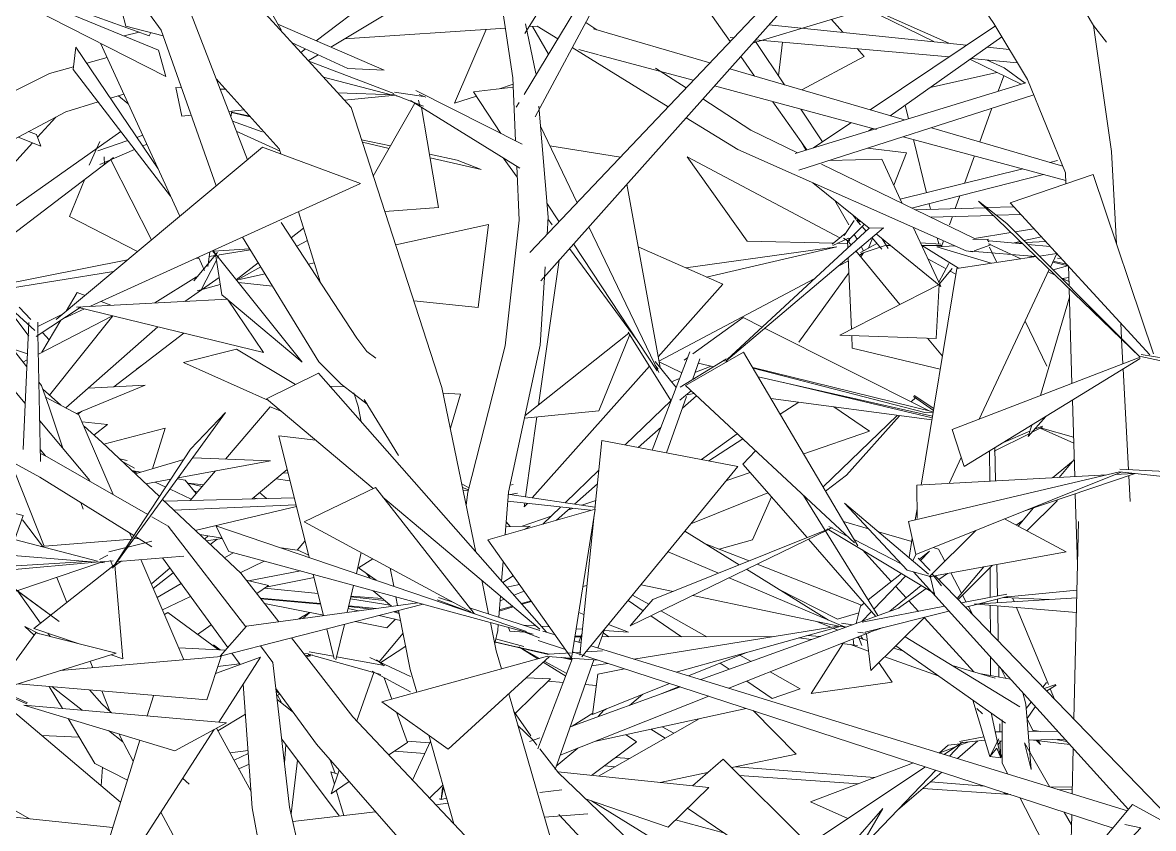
# Model space of a CAD drawing. Header units: millimetres. Extents: x 78096 to 288885, y -20632 to 149556.
# Drawn here: x 251546.7 to 251987.7, y 93954 to 94268.2 of the extents above; entities that cross this region are included whole.
import ezdxf

# ---------------------------------------------------------------- set-up
doc = ezdxf.new("R2010")
doc.units = ezdxf.units.MM
doc.layers.add('G-IMPT', color=8, linetype='Continuous', lineweight=9)
doc.layers.add('L-PLNT', color=71, linetype='Continuous', lineweight=9)

# ---------------------------------------------------------------- blocks, each defined once
blk = doc.blocks.new('ZZ-V - Tree Broadleaf 1 - 3dtree rotund SIMPLU-4826059-TOMH A-A')
at = {"layer": 'G-IMPT'}
for p, q in [((25991.16, 94249.57), (25949.75, 94267.58)), ((25977.01, 94250.23), (25955.14, 94260.46)), ((25991.16, 94249.57), (25977.01, 94250.23)), ((25871.55, 94162.97), (25867.25, 94155.68)), ((25874.57, 94161.8), (25871.55, 94162.97)), ((25884.61, 94157.95), (25880.81, 94159.41)), ((25856.35, 94138.88), (25885.31, 94153.84)), ((25860.69, 94122.93), (25885.37, 94153.82)), ((25865.15, 94152.13), (25857.75, 94139.6)), ((25902.99, 94149.53), (25867.09, 94117.93)), ((25850.36, 94135.78), (25851.95, 94136.61)), ((25913.08, 94097.75), (25894.13, 94092.26)), ((25910.89, 94090.65), (25946.91, 94097.31)), ((25916.55, 94098.45), (25946.91, 94097.31)), ((25898.3, 94088.32), (25908.08, 94090.13)), ((25905.51, 94081.53), (25956.12, 94082.9)), ((25928, 94067.12), (25919.3, 94068.53)), ((25957.29, 94062.38), (25960.33, 94066)), ((25957.29, 94062.38), (25951.06, 94063.39)), ((25888.42, 93964.13), (25833.98, 94010.22)), ((25872.28, 93989.58), (25857.63, 93990.19)), ((25881.31, 93977.77), (25880.91, 93970.49)), ((26111.48, 93970.57), (26123.44, 93980.96)), ((26123.44, 93980.96), (26156.87, 93947.68)), ((25852.96, 93957.68), (25831.45, 93969.82)), ((26109.57, 93961.86), (26162.57, 93925.94))]:
    blk.add_line(p, q, dxfattribs=at)
blk = doc.blocks.new('ZZ-V - Tree Broadleaf 1 - 3dtree rotund SIMPLU-4826034-TOMH A-A')
at = {"layer": 'G-IMPT'}
for p, q in [((25951.06, 94265.29), (25926.68, 94308.15)), ((25978.29, 94235.11), (25918.96, 94300.08)), ((25904.2, 94265.25), (25882.75, 94295.08)), ((26066.94, 94297.5), (26046.12, 94263.98)), ((26086.25, 94298.92), (26050.18, 94231.38)), ((26078.79, 94294.56), (26045.77, 94240.11)), ((25886.54, 94281.65), (25890.48, 94266.79)), ((26041.39, 94246.58), (26036.09, 94281.95)), ((26229.05, 94267.84), (26218.34, 94283.56)), ((26143.39, 94278.91), (26047.98, 94178.48)), ((26149.52, 94276.56), (26052.27, 94167.49)), ((26267.83, 94267), (26262.09, 94276.65)), ((25937.87, 94214.68), (25915.89, 94271.44)), ((25904.98, 94263.05), (25890.48, 94266.79)), ((25925.64, 94204.46), (25904.2, 94265.25)), ((26050.41, 94248.38), (26046.33, 94267.65)), ((26242.1, 94245.96), (26229.05, 94267.84)), ((26267.83, 94267), (26272.91, 94260.53)), ((26267.83, 94267), (26274.91, 94217.91)), ((25961.86, 94253.11), (25995.01, 94240.54)), ((25950.32, 94218.99), (25925.66, 94246.19)), ((25993.89, 94240.06), (25967.55, 94246.87)), ((26042.47, 94222.1), (26041.39, 94246.58)), ((25912.3, 94231.72), (25909.98, 94242.8)), ((25912.14, 94242.73), (25909.98, 94242.8)), ((25929.31, 94242.17), (25927.2, 94242.24)), ((26026.1, 94241.19), (26041.55, 94243.02)), ((26257.01, 94209.64), (26242.1, 94245.96)), ((25995.11, 94240.02), (25973.15, 94240.74)), ((25975.72, 94237.92), (25995.7, 94239.88)), ((25994.85, 94240.12), (26006.55, 94235.61)), ((25995.19, 94240.98), (26006.59, 94239.29)), ((25997.28, 94239.19), (25995.84, 94239.56)), ((26001.44, 94237.75), (26044.12, 94211.37)), ((26003.58, 94241.66), (26045.1, 94220.77)), ((26004.59, 94237.95), (26005.14, 94235.58)), ((26004.84, 94240.1), (26007.41, 94239.12)), ((26026.1, 94241.19), (26036.78, 94224.96)), ((25930.58, 94233.5), (25936.63, 94234.1)), ((26013.77, 94125.89), (25978.29, 94235.11)), ((25986.99, 94208.32), (26003.16, 94236.69)), ((26012.41, 94196.09), (26005.77, 94235.08)), ((26043.87, 94236.99), (26042.75, 94235.14)), ((26055.15, 94192.36), (26051.49, 94235.64)), ((25912.3, 94231.72), (25915.9, 94232.07)), ((26052.16, 94227.72), (26066.47, 94197.95)), ((25943.81, 94219.64), (25863.24, 94152.34)), ((25943.81, 94219.64), (25981.98, 94205.37)), ((26083.35, 94215.72), (26055.83, 94220.09)), ((25950.94, 94216.98), (25950.32, 94218.99)), ((26037.63, 94215.38), (26043.1, 94207.94)), ((26274.91, 94217.91), (26276.85, 94181.91)), ((26043.85, 94191.07), (26042.91, 94212.12)), ((26235.4, 94197.87), (26267.76, 94208.99)), ((26257.01, 94209.64), (26257.14, 94205.34)), ((26291.23, 94139.04), (26267.76, 94208.99)), ((25981.98, 94205.37), (25876.71, 94157.54)), ((26085.81, 94205.11), (26098.83, 94133.71)), ((26054.7, 94197.72), (26059.42, 94190.53)), ((26234.12, 94189.83), (26223.06, 94198.48)), ((26223.06, 94198.48), (26286.06, 94137.7)), ((26235.4, 94197.87), (26289.86, 94138.57)), ((25966.2, 94167.14), (25957.85, 94194.41)), ((26012.41, 94196.09), (25991.5, 94194.45)), ((25980.62, 94145.17), (25951.06, 94190.2)), ((26038.47, 94142.18), (26043.85, 94191.07)), ((26054.74, 94185.6), (26055.15, 94192.36)), ((26055.1, 94191.59), (26056.79, 94189.29)), ((26234.12, 94189.83), (26285.23, 94138.57)), ((25965.8, 94135.9), (25936.01, 94184.48)), ((26071.01, 94188.51), (26098.32, 94131.72)), ((26185.96, 94188.19), (26124.49, 94136.19)), ((26180.32, 94187.99), (26124.96, 94136.77)), ((26185.96, 94188.19), (26180.32, 94187.99)), ((26063.53, 94180.12), (26089.92, 94144.16)), ((26065.11, 94181.89), (26097.69, 94132.36)), ((26214.61, 94172.31), (26245.43, 94176.9)), ((26246.81, 94177.1), (26253.52, 94178.1)), ((26251.06, 94172.84), (26253.52, 94178.1)), ((26052.11, 94142.41), (26053.97, 94172.95)), ((26214.61, 94172.31), (26200.61, 94087.83)), ((26223.32, 94113.55), (26250.61, 94171.89)), ((26258.1, 94173.15), (26258.33, 94165.55)), ((26258.37, 94164.41), (26259.47, 94127.46)), ((25871.23, 94157.26), (25930.11, 94160.29)), ((25944.14, 94139.52), (25930.11, 94160.29)), ((26247.16, 94122.72), (26258.47, 94161.1)), ((25845.4, 94155.68), (25852.67, 94145.86)), ((25845.97, 94156.24), (25855.03, 94148.13)), ((25873.04, 94157.35), (25855.5, 94145.75)), ((25865.97, 94154.62), (25856.13, 94149.61)), ((25874.39, 94156.49), (25865.93, 94152.65)), ((25944.14, 94139.52), (25872, 94157.07)), ((25851.84, 94133.91), (25837.65, 94151.88)), ((25852.6, 94151.28), (25850.42, 94101.64)), ((25856.09, 94151.31), (25856.17, 94147.25)), ((26111.63, 94139.02), (26131.23, 94153.13)), ((26138.63, 94149.42), (26131.23, 94153.13)), ((26278.51, 94150.93), (26278.83, 94144.99)), ((25827.41, 94147.92), (25851.21, 94119.63)), ((25856.18, 94146.97), (25857.21, 94097.02)), ((25984.43, 94139.89), (25980.62, 94145.17)), ((26046.19, 94114.93), (26086.65, 94147.1)), ((26074.9, 94116.83), (26087.04, 94146.48)), ((26086.44, 94147.44), (26103.06, 94120.87)), ((26203.82, 94116.81), (26139.57, 94148.95)), ((26023.83, 94085.05), (26038.47, 94142.18)), ((26039.76, 94085.1), (26052.11, 94142.41)), ((26278.85, 94144.65), (26279.36, 94135.12)), ((25974.49, 94127.17), (25965.8, 94135.9)), ((25984.43, 94139.89), (25987.96, 94137.34)), ((26110.48, 94139.84), (26095.79, 94101.47)), ((26096.97, 94136.05), (26105.11, 94125.82)), ((26124.76, 94137.03), (26106.64, 94125.98)), ((26108.23, 94136.57), (26109.6, 94137.56)), ((26108.71, 94126.66), (26131.42, 94139.69)), ((26114.33, 94137.07), (26111.45, 94128.91)), ((26123.46, 94136.45), (26125.08, 94136.05)), ((26131.42, 94139.69), (26175.95, 94064.13)), ((26212.77, 94109.49), (26286.06, 94137.7)), ((26286.07, 94137.24), (26217.49, 94095.01)), ((26286.31, 94137.92), (26340.76, 94126.49)), ((26286.52, 94138.75), (26335.65, 94130.57)), ((25945.32, 94121.48), (25965.6, 94131.45)), ((26054.51, 94030.46), (25965.6, 94131.45)), ((26096.93, 94134.62), (26098.11, 94133.01)), ((26112.45, 94131.74), (26118.72, 94134.21)), ((26113.72, 94135.34), (26119.75, 94133.97)), ((26134.99, 94133.63), (26205.35, 94116.44)), ((26202.04, 94116.19), (26135.09, 94133.45)), ((26279.46, 94133.17), (26281.58, 94093.81)), ((25857.52, 94126.71), (25856.57, 94127.91)), ((25974.49, 94127.17), (25984.58, 94119.37)), ((26103.28, 94128.12), (26106.47, 94129.38)), ((26137.09, 94130.06), (26205.06, 94114.72)), ((26204.94, 94114), (26146.95, 94127.84)), ((25860.58, 94118.15), (25857.52, 94126.71)), ((25865.06, 94118.99), (25858, 94125.35)), ((25981.06, 94118.61), (25979.45, 94123.85)), ((26026.99, 94061.71), (26013.77, 94125.89)), ((26110.99, 94124.54), (26106.53, 94120.92)), ((26108.71, 94126.66), (26174.68, 94065.31)), ((26197.93, 94122.72), (26205.55, 94117.69)), ((25872.2, 94115.26), (25859.18, 94122.06)), ((25945.32, 94121.48), (25986.88, 94086.45)), ((25982.26, 94112.52), (25981.06, 94118.61)), ((25984.58, 94119.37), (25983.45, 94121.18)), ((25983.45, 94121.18), (25996.77, 94099.35)), ((26109.16, 94122.4), (26101.4, 94100.38)), ((26142.09, 94121.59), (26204.81, 94113.22)), ((26196.91, 94120.44), (26198.4, 94121.88)), ((26197.67, 94122.4), (26205.42, 94116.88)), ((26259.67, 94120.98), (26260.56, 94091.11)), ((25856.95, 94090.95), (25809.85, 94116.38)), ((25860.58, 94118.15), (25865.9, 94102.16)), ((25885.54, 94084.1), (25872.2, 94115.26)), ((25929.36, 94116.1), (25885.29, 94055.38)), ((25929.36, 94116.1), (25915.74, 94101.8)), ((26074.9, 94116.83), (26045.98, 94113.94)), ((26162.42, 94087.09), (26191.3, 94115.02)), ((26192.25, 94114.89), (26171.55, 94091.74)), ((26202.04, 94116.19), (26205.32, 94116.3)), ((26249.34, 94114.63), (26242.45, 94106.74)), ((25856.88, 94112.89), (25876.47, 94089.6)), ((25881.1, 94104.54), (25874.16, 94110.79)), ((26212.77, 94109.49), (26217.49, 94095.01)), ((26242.45, 94106.74), (26243.76, 94111.19)), ((26248.05, 94110.48), (26243.93, 94108.44)), ((26247.82, 94110.82), (26244.95, 94109.6)), ((26260.17, 94104.14), (26247.04, 94110.07)), ((26260.1, 94106.47), (26247.16, 94110.12)), ((25950.13, 94107.01), (25964.54, 94105.28)), ((25950.13, 94107.01), (25961.91, 94059.62)), ((26076.12, 94105.26), (26073.36, 94078.44)), ((26076.12, 94105.26), (26129.13, 94095.03)), ((26242.75, 94107.85), (26229.07, 94101.06)), ((26243.05, 94108.8), (26232.79, 94104.43)), ((25857.11, 94101.75), (25859.08, 94099.26)), ((25903.61, 94083.32), (25881.1, 94104.54)), ((25885.29, 94055.38), (25915.74, 94101.8)), ((26136.11, 94101.19), (26131.16, 94095.97)), ((26227.37, 94101.1), (26227.42, 94089.3)), ((26229.37, 94102.32), (26229.6, 94089.42)), ((25859.83, 94098.9), (25857.14, 94100.19)), ((25899.03, 94076.33), (25859.83, 94098.9)), ((26211.58, 94088.43), (26216.32, 94098.58)), ((26251.88, 94090.63), (26259.95, 94097.25)), ((26260.36, 94097.74), (26254.49, 94090.78)), ((25858.68, 94064.04), (25847.22, 94092.83)), ((26129.13, 94095.03), (26068.38, 94020.85)), ((26156.16, 94067.33), (26131.16, 94095.97)), ((26163.37, 94085.48), (26171.55, 94091.74)), ((26195.72, 94073.65), (26278.04, 94092.95)), ((26198.56, 94060.71), (26278.65, 94092.89)), ((26198.93, 94087.74), (26273.12, 94091.79)), ((26240.69, 94077.64), (26284.12, 94092.31)), ((26276.35, 94091.97), (26283.53, 94092.36)), ((26277.97, 94092.96), (26331.1, 94087.26)), ((26278.09, 94093.98), (26317.13, 94092.14)), ((25893.64, 94068.11), (25856.95, 94090.95)), ((26198.93, 94087.74), (26199.11, 94074.84)), ((26281.7, 94091.49), (26282.24, 94081.47)), ((25850.41, 94075.97), (25806.41, 94086.83)), ((25960.02, 94073.49), (25987.84, 94086.92)), ((25987.84, 94086.92), (26026.3, 94037.73)), ((25990.76, 94083.17), (26051.97, 94031.58)), ((26023.22, 94080.02), (26023.83, 94085.05)), ((26038.44, 94068.36), (26039.76, 94085.1)), ((26154.8, 94083.8), (26183.76, 94036.93)), ((26260.76, 94084.42), (26261.59, 94056.68)), ((25872.96, 94080.99), (25873.82, 94078.39)), ((25935.29, 94053.47), (25904.77, 94082.22)), ((25956.82, 94080.09), (25909.15, 94078.1)), ((25917.56, 94070.17), (25956.97, 94079.51)), ((26195.15, 94054.61), (26170.81, 94080.77)), ((26203.54, 94053.11), (26170.81, 94080.77)), ((26199.06, 94078.51), (26198.36, 94074.26)), ((26244.48, 94078.92), (26238.46, 94071.79)), ((26253.8, 94081.77), (26241.93, 94069.94)), ((25850.41, 94075.97), (25827.62, 94011.41)), ((25858.03, 94063.99), (25850.14, 94074.21)), ((25906.97, 94071.76), (25900.6, 94075.43)), ((26031.68, 94066.41), (26073.49, 94078.48)), ((26073.49, 94078.48), (26064.31, 94020.34)), ((26073.13, 94076.17), (26067.5, 94021.46)), ((26257.24, 94061.81), (26233.15, 94074.61)), ((25937.23, 94032.51), (25906.97, 94071.76)), ((25925.59, 94071.97), (25930.59, 94061.92)), ((25925.59, 94071.97), (26046.73, 94030.77)), ((25960.02, 94073.49), (26024.97, 94038.44)), ((26048.23, 94071.86), (26038.69, 94071.55)), ((26048.23, 94071.86), (26045.83, 94070.49)), ((26087.18, 94032.91), (26164.47, 94070.54)), ((26096.03, 94043.16), (26164.34, 94070.62)), ((26108.5, 94069.85), (26129.71, 94056.7)), ((26164.01, 94070.82), (26205.81, 94045.56)), ((26164.49, 94070.56), (26165.95, 94071.27)), ((26164.52, 94070.69), (26165.95, 94071.27)), ((26164.63, 94071.69), (26171.84, 94067.95)), ((26170.37, 94073.6), (26180.11, 94070.77)), ((26195.72, 94073.65), (26198.56, 94060.71)), ((26203.74, 94052.02), (26221.98, 94070.12)), ((26240.32, 94074), (26237.73, 94072.17)), ((26260.25, 93996.55), (26261.98, 94073.66)), ((25879.41, 94058.19), (25847.09, 94066.56)), ((25857.25, 94063.93), (25892.75, 94066.75)), ((25891.27, 94063.61), (25900.6, 94065.91)), ((25892.88, 94066.95), (25891.92, 94069.19)), ((25893.59, 94066.82), (25895.48, 94066.97)), ((25900.6, 94063.79), (25894.26, 94067.73)), ((26031.68, 94066.41), (26064.31, 94020.34)), ((26182.95, 94036.63), (26156.67, 94066.75)), ((26174.52, 94066.57), (26192.84, 94057.09)), ((26183.97, 94069.65), (26196.96, 94065.87)), ((26197.16, 94067.07), (26195.92, 94059.55)), ((25883.85, 94061.79), (25890.58, 94063.44)), ((25930.59, 94061.92), (26049.37, 94029.74)), ((25982.31, 94061.47), (25980.38, 94053.33)), ((26101.94, 94061.84), (26121.61, 94053.44)), ((26177.74, 94062.52), (26189.01, 94050.19)), ((26199.96, 94058.87), (26203.97, 94062.06)), ((26200.43, 94058.38), (26203.97, 94062.06)), ((26257.24, 94061.81), (26203.74, 94052.02)), ((26205.34, 94063.43), (26207.48, 94062.81)), ((26209.91, 94058.14), (26207.48, 94062.81)), ((25880.53, 94057.6), (25838.95, 94043.52)), ((25842.82, 94054.46), (25880.03, 94057.91)), ((25843.38, 94056.06), (25875.39, 94058.03)), ((25844.96, 94060.54), (25878.52, 94057.77)), ((25854.62, 94031.93), (25886.05, 94056.78)), ((25880.19, 94058.79), (25883.46, 94060.52)), ((25880.26, 94057.62), (25882.2, 94057.46)), ((25880.44, 94057.89), (25885.48, 94058.24)), ((25882.2, 94057.46), (25881.03, 94057.77)), ((25885.32, 94056.48), (25884.52, 94058.37)), ((25889.36, 94020.09), (25886.19, 94056.63)), ((25886.36, 94056.46), (25888.76, 94058.34)), ((25887.65, 94058.02), (25913.08, 94060.15)), ((25913.08, 94019.73), (25896.38, 94058.75)), ((25930.22, 94024.46), (25904.75, 94059.45)), ((26037.01, 94050.33), (26037.62, 94058.02)), ((26197.46, 94058.25), (26198.61, 94060.71)), ((26199.47, 94059.37), (26204.16, 94054.53)), ((26228.5, 94056.55), (26215.11, 94043.21)), ((26230.2, 94056.86), (26230.42, 94044.56)), ((25950.1, 94034.52), (25935.29, 94053.47)), ((25963.56, 94052.98), (25967.56, 94036.92)), ((25994.98, 94048.37), (25993.59, 94055.38)), ((26037.47, 94049.8), (26041.55, 94052.47)), ((26132.49, 94054.97), (26164.46, 94035.15)), ((26179.99, 94043.03), (26192.96, 94053.32)), ((26182.18, 94039.48), (26194.59, 94052.34)), ((26195.15, 94054.61), (26204.75, 94052.09)), ((26197.61, 94053.97), (26281.52, 93961.26)), ((26204.18, 94052.24), (26206.01, 94044.74)), ((26204.76, 94053.4), (26208.56, 94048.57)), ((26206.16, 94052.46), (26305.72, 93949.53)), ((26210.98, 94053.34), (26207.6, 94050.97)), ((26216.4, 94045.66), (26212.28, 94053.58)), ((26225.07, 94055.92), (26214.69, 94043.64)), ((26227.57, 94055.62), (26227.62, 94044.02)), ((25864.52, 94034.61), (25841.73, 94051.39)), ((25844.07, 94049.57), (25864.52, 94034.61)), ((25867.43, 94042.05), (25863.53, 94051.84)), ((25979.29, 94048.72), (25976.8, 94038.18)), ((26031.96, 94037.61), (26029.26, 94050.72)), ((26091.42, 94048.99), (26104, 94046.36)), ((26125.73, 94051.68), (26170.99, 94032.36)), ((26188.4, 94038.61), (26200.67, 94048.66)), ((26190.72, 94048.32), (26194.81, 94043.86)), ((25857.24, 94034), (25848.21, 94046.65)), ((25996.47, 94040.88), (25995.8, 94044.25)), ((26012.36, 94043.94), (26018.4, 94041.99)), ((26035.9, 94036.34), (26036.55, 94044.58)), ((26111.56, 94044.78), (26168.59, 94032.86)), ((26202.64, 94047.48), (26191.77, 94039.82)), ((26234.02, 94045.26), (26216.42, 94041.85)), ((26218.21, 94042.19), (26216.8, 94044.89)), ((26221.3, 94041.44), (26261.31, 94043.91)), ((26234.29, 94044.33), (26223.15, 94041.56)), ((26230.45, 94043.37), (26230.47, 94042.01)), ((26250.45, 94043.24), (26232.91, 94043.99)), ((26261.38, 94046.79), (26233.21, 94044.06)), ((26236.31, 94043.84), (26236.9, 94042.4)), ((25927.3, 94021.11), (26006.47, 94041.36)), ((26004.29, 94041.95), (25937.48, 94032.79)), ((26001.42, 94015.88), (25996.86, 94038.9)), ((26011.93, 94043.1), (26027.57, 94037.29)), ((26024.5, 94040.02), (26051.97, 94031.16)), ((26096.03, 94043.16), (26087.18, 94032.91)), ((26192.17, 94039.97), (26114.67, 94011.96)), ((26176.97, 94040.64), (26175.25, 94033.85)), ((26176.97, 94040.64), (26178.44, 94041.8)), ((26209.75, 94040.55), (26177.7, 94034.33)), ((26195.86, 94042.7), (26199.63, 94038.59)), ((26222.7, 94041.45), (26217.96, 94040.26)), ((26220.68, 94037.45), (26219.07, 94040.54)), ((26261.18, 94038.14), (26222.35, 94041.36)), ((26227.63, 94040.92), (26227.67, 94030.22)), ((26230.5, 94040.68), (26230.75, 94027.04)), ((26237.87, 94040.07), (26250.34, 94010)), ((26159.86, 94034.69), (26165.4, 94032.4)), ((26177.56, 94034.69), (26181.28, 94038.54)), ((26211.47, 94038.65), (26178.82, 94030.52)), ((26202.14, 94036.33), (26181.08, 94015.58)), ((26201.91, 94036.09), (26221.23, 94014.96)), ((25838.72, 94007.3), (25855.36, 94030.22)), ((25856.71, 94029.88), (25851.12, 94032.7)), ((25851.12, 94032.7), (25854.73, 94029.36)), ((25854.62, 94031.93), (25871.85, 94026.06)), ((25886.7, 94022.31), (25855.36, 94030.22)), ((25860.93, 94028.82), (25860.03, 94030.09)), ((25927.3, 94021.11), (25937.48, 94032.79)), ((25968.85, 94031.74), (25971.76, 94020.01)), ((25975.69, 94033.49), (25972.42, 94019.67)), ((25998.61, 94030.08), (25989.29, 94018.87)), ((26034.92, 94023.25), (26032.65, 94034.27)), ((26034.32, 94026.19), (26035.49, 94031.13)), ((26035.49, 94031.13), (26035.67, 94033.45)), ((26043.94, 94031.21), (26051.87, 94028.27)), ((26053.12, 94030.88), (26057.88, 94029.42)), ((26077.14, 94031.56), (26074.58, 94024.29)), ((26168.28, 94032.86), (26088.65, 94019.96)), ((26105.1, 94014.9), (26169.41, 94032.86)), ((26184.71, 94031.98), (26125.68, 94008.57)), ((26166.34, 94032.01), (26168.12, 94031.27)), ((26169.06, 94032.76), (26170.99, 94032.36)), ((26169.24, 94033.09), (26171.4, 94032.46)), ((26169.61, 94033.94), (26173.89, 94033.36)), ((26178.93, 94030.07), (26176.02, 94030.49)), ((26180.03, 94030.06), (26180.53, 94030.49)), ((26185.4, 94032.15), (26182.94, 94031.28)), ((25979.03, 93997.51), (25955.03, 94028.21)), ((26051.34, 94027.16), (26061.93, 94023.71)), ((26065.38, 94027.11), (26067.99, 94026.31)), ((26067.9, 94028.62), (26065.62, 94028.61)), ((26068.35, 94029.8), (26067.12, 94026.58)), ((26142.96, 94028.76), (26076.11, 94028.63)), ((26152.89, 94028.24), (26157.9, 94027.58)), ((26156.04, 94029.13), (26161.34, 94028.82)), ((26157.72, 94006.56), (26170.09, 94025.98)), ((26169.71, 94026.03), (26175.8, 94025.24)), ((26173.16, 94025.61), (26180.16, 94023.12)), ((26174.18, 94027.81), (26174.37, 94025.25)), ((26175.83, 94028.39), (26179.65, 94027.26)), ((26176.21, 94028.61), (26177.53, 94025.25)), ((26177.12, 94028.97), (26177.94, 94027.76)), ((26181.08, 94015.58), (26179.33, 94029.85)), ((26194.39, 94028.69), (26239.19, 94001.35)), ((25886.7, 94022.31), (25840.82, 94007.96)), ((25884.7, 94021.68), (25889.36, 94020.09)), ((25929.39, 94023.51), (25911.1, 94024.36)), ((25935.04, 94017.83), (25931.81, 94022.27)), ((25942.93, 94025.11), (25947.85, 94018.63)), ((25961.65, 94022.02), (25959.8, 94022.1)), ((25960.44, 94021.29), (25962.58, 94021.77)), ((25963.26, 94021.58), (25960.48, 94021.24)), ((25960.81, 94020.82), (25962.48, 94021.29)), ((25961.62, 94021.95), (25989.95, 94014.01)), ((25961.98, 94022.79), (25971.5, 94021.07)), ((25989.87, 94018.61), (25999.61, 94024.99)), ((26036.98, 94016.14), (26034.92, 94023.25)), ((26055.36, 94021.85), (26064.18, 94022.42)), ((26064.65, 94022.45), (26067.89, 94022.66)), ((26064.7, 94022.8), (26275.61, 93954.09)), ((26069.96, 94022.79), (26076.33, 94023.2)), ((26071.87, 94025.12), (26281.12, 93960.77)), ((26109.89, 94013.43), (26132.6, 94022.58)), ((26189.87, 94024.24), (26193.56, 94023.14)), ((26190.76, 94025.11), (26233.54, 93995.03)), ((25927.65, 94021.01), (25864.94, 94015.5)), ((25877.55, 94016.61), (25876.55, 94019.13)), ((25927.65, 94021.01), (25922.05, 94004.06)), ((25943.05, 94020.72), (25925.45, 94014.36)), ((25934.83, 94018.13), (25926.35, 94017.1)), ((25943.05, 94020.72), (25926.73, 93995.4)), ((25954.31, 93962.27), (25947.85, 94018.63)), ((25972.69, 94020.85), (25991.41, 94017.46)), ((25985.68, 94020.54), (26001.52, 94013.24)), ((25988.22, 94019.69), (25991.18, 94017.31)), ((26054.95, 94021.08), (25990.34, 94003.31)), ((26016.2, 93984.89), (26055.72, 94021.01)), ((26064.7, 94020.27), (26051.19, 93984.96)), ((26054.9, 94020.99), (26074.55, 94019.55)), ((26072.95, 94019.67), (26057.88, 93976.91)), ((26072.14, 94017.37), (26078.5, 94018.31)), ((26184.17, 94018.62), (26189.4, 94010.93)), ((26186.47, 94020.88), (26207.3, 94013.48)), ((26212.81, 94017.45), (26229.46, 94012.52)), ((26227.72, 94020.7), (26227.75, 94013.54)), ((26230.93, 94017.16), (26231, 94012.93)), ((25980.51, 93995.93), (25987.15, 94014.8)), ((25986.51, 94015.25), (26001.52, 94007.14)), ((25991.25, 94012.69), (25994.23, 94004.38)), ((26003.91, 94007.05), (26001.42, 94015.88)), ((26072.5, 93998.35), (26074.54, 94014.08)), ((26084.98, 94016.2), (26074.54, 94014.08)), ((26235.51, 94012.09), (26224, 94014.24)), ((26233.7, 94012.43), (26231.67, 94016.33)), ((25848.45, 94010.34), (25922.05, 94004.06)), ((25860.62, 94009.3), (25865.71, 94000.7)), ((25861.55, 94009.22), (25873.4, 94000.03)), ((25881.11, 94002.51), (25876.3, 94007.97)), ((25939.78, 93961.94), (25936.23, 94010.13)), ((25964.86, 93986.81), (25949, 94008.56)), ((26106.77, 94009.1), (26063.75, 93993.55)), ((26072.5, 93998.35), (26102.56, 94010.47)), ((26106.27, 94009.26), (26098.59, 94006.14)), ((26157.72, 94006.56), (26189.4, 94010.93)), ((26249.57, 94010.81), (26248.17, 94009.03)), ((26253.16, 94010.11), (26248.66, 94008.53)), ((26253.37, 94009.79), (26249.61, 94007.54)), ((26251.02, 94008.38), (26252.68, 94004.36)), ((25851.9, 94002.52), (25839.83, 94007.71)), ((25852.12, 94002.86), (25841.16, 94007.8)), ((25884.54, 93999.06), (25881.16, 94007.55)), ((25898.81, 93997.83), (25901.21, 94005.62)), ((26060.17, 93936.17), (26039.79, 94006.45)), ((26117.88, 94005.48), (26059.84, 93982.46)), ((26220.77, 94004.01), (26227.41, 93981.98)), ((26240.32, 94006.78), (26241.49, 94002.42)), ((25929.69, 93995.15), (25850.67, 94002)), ((25850.67, 94002), (25909.61, 93984.24)), ((25884.89, 93999.03), (25881.11, 94002.51)), ((26016.2, 93984.89), (25990.34, 94003.31)), ((25996.07, 93999.23), (26000.3, 93987.42)), ((26041.81, 93999.48), (26048.42, 93990.07)), ((26132.45, 94000.73), (26073.29, 93987.79)), ((26224.63, 93998.6), (26222.42, 94000.68)), ((26243.55, 93976.9), (26241.49, 94002.42)), ((26243.59, 94003.17), (26241.64, 94000.67)), ((26245.18, 94001.41), (26241.95, 93996.79)), ((25868.03, 93996.77), (25878.36, 93979.28)), ((25929.69, 93995.15), (25909.61, 93984.24)), ((26022.65, 93951.14), (25979.03, 93997.51)), ((26227.9, 93999), (26231.68, 93981.46)), ((26231.34, 93994.72), (26231.39, 93991.64)), ((26232.21, 93979.37), (26232.31, 93996.23)), ((26244.48, 93991.74), (26241.97, 93996.56)), ((25924.88, 93992.53), (25872.81, 93911.79)), ((25883.67, 93992.06), (25889.34, 93987.66)), ((25888.34, 93989.51), (25887.82, 93990.81)), ((25939.3, 93968.4), (25925.82, 93993.05)), ((26043.37, 93994.13), (26049.16, 93988.54)), ((26232.28, 93991.65), (26229.49, 93991.63)), ((26253.8, 93991.8), (26242.36, 93991.72)), ((26247.16, 93991.76), (26244.18, 93992.3)), ((25872.33, 93912), (25895.89, 93988.37)), ((25893.37, 93980.18), (25888.34, 93989.51)), ((26007.32, 93938.22), (25964.86, 93986.81)), ((25993.07, 93982.58), (26000.3, 93987.42)), ((26018.38, 93955.67), (26008.63, 93990.28)), ((26051.97, 93989.29), (26047.9, 93987.82)), ((26050.81, 93986.42), (26049.16, 93988.54)), ((26207.87, 93983.39), (26211.22, 93986.43)), ((26209.6, 93982.76), (26216.73, 93987.51)), ((26215.91, 93986.96), (26211.22, 93986.43)), ((26215.85, 93986.52), (26211.65, 93982.13)), ((26214.81, 93981.16), (26222.82, 93988.08)), ((26215.6, 93987.87), (26225.09, 93989.67)), ((26215.69, 93986.35), (26219.26, 93987.7)), ((26215.86, 93987.35), (26225.49, 93988.36)), ((26227.41, 93981.98), (26231, 93988.87)), ((26232.26, 93988.04), (26230.28, 93987.98)), ((26231.74, 93988.02), (26230.58, 93986.55)), ((26231.46, 93987.88), (26231.57, 93982.07)), ((26250.9, 93970.07), (26241.02, 93987.3)), ((26241.02, 93987.3), (26243.55, 93976.9)), ((26256.71, 93988.68), (26242.63, 93988.31)), ((26258.58, 93986.6), (26244.43, 93988.35)), ((26245.53, 93988.38), (26247.14, 93986.63)), ((26247.14, 93986.63), (26246.27, 93988.29)), ((26257.49, 93987.81), (26253.8, 93988.47)), ((26059.22, 93975.65), (26051.97, 93984.94)), ((26207.74, 93983.34), (26214.07, 93985.74)), ((26230.11, 93985.26), (26227.41, 93981.98)), ((26231.68, 93981.46), (26227.41, 93981.98)), ((26230.11, 93985.26), (26231.68, 93981.46)), ((26231.68, 93981.46), (26232.24, 93983.12)), ((26259.59, 93967.39), (26259.99, 93985.05)), ((25891.08, 93972.76), (25878.36, 93979.28)), ((26155.23, 93946.58), (26202.37, 93977.95)), ((26157.56, 93964.33), (26197.61, 93979.5)), ((26234.4, 93975.14), (26232.21, 93979.37)), ((25915.13, 93971.25), (25912.63, 93973.55)), ((25973.17, 93975.04), (25970.37, 93976.02)), ((25970.37, 93976.02), (25971.82, 93971.2)), ((25970.49, 93967.45), (25973.73, 93976.65)), ((26117.83, 93969.92), (26058.97, 93975.98)), ((26089.97, 93946.09), (26059.22, 93975.65)), ((26206.4, 93976.64), (26179.74, 93948.78)), ((26191.43, 93961), (26208.69, 93975.89)), ((25970.49, 93967.45), (25977.61, 93972.22)), ((25972.53, 93968.81), (25975.47, 93959.01)), ((26013.4, 93965.16), (26014.3, 93970.04)), ((26014.02, 93969.75), (26013.4, 93965.16)), ((26014.02, 93969.75), (26014.3, 93970.04)), ((26051.97, 93967.93), (26060.58, 93968.93)), ((26117.83, 93969.92), (26101.98, 93954.46)), ((26013.4, 93965.16), (26012.64, 93965.48)), ((26015.53, 93965.79), (26013.4, 93965.16)), ((26101.98, 93954.46), (26069.79, 93965.49)), ((26172.06, 93957.78), (26157.56, 93964.33)), ((26256.47, 93932.42), (26239.13, 93965.98)), ((25832.81, 93959.81), (25885.37, 93954.26)), ((25938.13, 93897.17), (25904.09, 93960.3)), ((25948.88, 93912.5), (25939.78, 93961.94)), ((25965.3, 93913.15), (25954.31, 93962.27)), ((25955.56, 93956.69), (25987.89, 93960.46)), ((26011.31, 93963.19), (26016.11, 93963.75)), ((26053.76, 93958.29), (26070.6, 93959.62)), ((26185.7, 93961.67), (26146.52, 93894.49)), ((26185.7, 93961.67), (26174.12, 93948.44)), ((26283.15, 93963.25), (26252.23, 93926.65)), ((26259.32, 93955.38), (26256.49, 93960.32)), ((26305.16, 93951.19), (26283.15, 93963.25)), ((26075.73, 93941.82), (26059.36, 93959.38)), ((26258.86, 93935.01), (26259.41, 93959.37)), ((26280.06, 93955.52), (26286.33, 93954.15)), ((26286.33, 93954.15), (26259.24, 93925.4))]:
    blk.add_line(p, q, dxfattribs=at)
blk = doc.blocks.new('ZZ-V - Tree Broadleaf 2 - 3dtree rotund SIMPLU-4826084-TOMH A-A')
at = {"layer": 'G-IMPT'}
for p, q in [((25885.74, 94126.18), (25913.08, 94147.08)), ((25897.99, 94126.84), (25871.19, 94115.79)), ((25875.86, 94125.66), (25897.99, 94126.84)), ((25871.75, 94115.5), (25873.27, 94116.65)), ((25873.39, 94112.49), (25883.36, 94111.47)), ((25878.05, 94107.29), (25883.36, 94111.47)), ((25892.83, 94093.48), (25896.23, 94092.87)), ((25910.61, 94090.26), (25913.64, 94089.71)), ((25917.87, 94084.54), (25913.64, 94089.71))]:
    blk.add_line(p, q, dxfattribs=at)
blk = doc.blocks.new('ZZ-V - Tree Broadleaf 2 - 3dtree rotund SIMPLU-4826109-TOMH A-A')
at = {"layer": 'G-IMPT'}
for p, q in [((26006.37, 94292.69), (25964.74, 94261.06)), ((25970.4, 94258.6), (26019.58, 94288.2)), ((25906.06, 94247.2), (25844.24, 94278.68)), ((25903.2, 94257.48), (25845.36, 94281.24)), ((25899.61, 94262.96), (25858.99, 94277.67)), ((26117.09, 94273.65), (26126.18, 94260.8)), ((26190.25, 94276.73), (26134.84, 94260.09)), ((26205.55, 94260.75), (26179.46, 94273.49)), ((26211.47, 94260.14), (26180.66, 94273.85)), ((26069.82, 94268.15), (26074.12, 94265.35)), ((26170.11, 94264.38), (26165.71, 94269.36)), ((25889.78, 94262.99), (25895.68, 94264.38)), ((25900.27, 94264.26), (25899.61, 94262.96)), ((25975.74, 94261.81), (26038.48, 94265.98)), ((26018.67, 94236.7), (26031, 94265.48)), ((26047.74, 94266.59), (26050.96, 94266.81)), ((26049.12, 94266.68), (26055.35, 94255.9)), ((26050.96, 94266.81), (26058.97, 94261.88)), ((26118.24, 94252.45), (26072.93, 94265.7)), ((26218.4, 94259.43), (26141.3, 94267.34)), ((26229.59, 94266.93), (26180.73, 94234.17)), ((25880.62, 94260.16), (25911.49, 94192.64)), ((26127.54, 94262.23), (26126.2, 94262.35)), ((26136.05, 94260.8), (26147.3, 94243.95)), ((26211.6, 94254.87), (26136.08, 94261.48)), ((26144.98, 94247.43), (26146.63, 94260.56)), ((26232.13, 94262.68), (26188.62, 94231.86)), ((25869.91, 94249.85), (25871, 94258.61)), ((25903.02, 94211.15), (25871, 94258.61)), ((25906.06, 94247.2), (25903.2, 94257.48)), ((25960.59, 94257.91), (25958.75, 94256.51)), ((25961.65, 94253.33), (25965.47, 94255.63)), ((26064.61, 94258.41), (26102.03, 94235.38)), ((26074.77, 94255.63), (26067.18, 94257.68)), ((26111.8, 94245.67), (26075.2, 94255.52)), ((26130.29, 94254.99), (26135.69, 94247.34)), ((26178.4, 94255.01), (26154.09, 94241.96)), ((26178.4, 94255.01), (26175.74, 94258.01)), ((26235.09, 94257.72), (26226.39, 94258.61)), ((25860.67, 94248.29), (25870.04, 94250.89)), ((25875.23, 94252.33), (25883.18, 94254.54)), ((26239.62, 94244.11), (26219.67, 94253.85)), ((26238.17, 94252.54), (26220.06, 94254.13)), ((26233.09, 94250.52), (26226.17, 94253.6)), ((26241.24, 94244.61), (26233.09, 94250.52)), ((25822.82, 94229.54), (25860.67, 94248.29)), ((25869.91, 94249.85), (25907.9, 94200.48)), ((26097.11, 94250.39), (26108.97, 94242.68)), ((26194.22, 94230.23), (26126, 94250.18)), ((26230.21, 94248.71), (26204.19, 94242.89)), ((26232.91, 94247.39), (26230.71, 94241.39)), ((26036.22, 94242.39), (26041.5, 94244.1)), ((26183.25, 94226.44), (26120.01, 94243.46)), ((26241.51, 94244.69), (26151.47, 94217.16)), ((25884.44, 94238.69), (25889.7, 94240.28)), ((25891.42, 94236.53), (25887.63, 94239.65)), ((26018.67, 94236.7), (26027.23, 94239.48)), ((26115.52, 94238.42), (26134.24, 94226.24)), ((26142.77, 94237.33), (26156.05, 94218.56)), ((26244.56, 94239.96), (26152.89, 94210.63)), ((25820.64, 94208.67), (25867.1, 94233.42)), ((25867.1, 94233.42), (25879.63, 94237.22)), ((25931.78, 94233.62), (25931.42, 94231.33)), ((25939.01, 94231.47), (25931.7, 94233.14)), ((25931.71, 94233.22), (25938.79, 94231.71)), ((26153.68, 94234.4), (26162.15, 94221.71)), ((26194.4, 94235.96), (26195.68, 94230.68)), ((26228.28, 94234.75), (26223.49, 94221.67)), ((25863.12, 94231.3), (25856.02, 94223.46)), ((25943.63, 94225.51), (25932.05, 94229.71)), ((26108.98, 94231.09), (26129.12, 94218.7)), ((26173.22, 94229.14), (26158.61, 94219.34)), ((25888.51, 94225.68), (25818.4, 94176.3)), ((25852.57, 94225.68), (25855.62, 94224.58)), ((25857.28, 94219.95), (25855.62, 94224.58)), ((25897.05, 94224.22), (25894.75, 94223.42)), ((25933.56, 94225.82), (25950.6, 94218.08)), ((26134.24, 94226.24), (26152.39, 94217.44)), ((26181.59, 94226.89), (26180.3, 94225.97)), ((26255.97, 94212.17), (26204.63, 94227.18)), ((25854.02, 94221.26), (25837.31, 94202.82)), ((25857.28, 94219.95), (25848.48, 94223.5)), ((25880.35, 94221.83), (25876.16, 94212.61)), ((25891.2, 94222.19), (25879.6, 94218.16)), ((25898.64, 94220.73), (25897.03, 94220.03)), ((25982.4, 94222.45), (25993.68, 94220.05)), ((25993.14, 94219.11), (25982.71, 94221.49)), ((26154.02, 94221.43), (26155.72, 94218.46)), ((26257.1, 94206.56), (26193.6, 94223.65)), ((26197.65, 94222.56), (26202.69, 94201.81)), ((25885.69, 94215.5), (25824.24, 94168.87)), ((25893.9, 94218.67), (25880.36, 94212.79)), ((25881.99, 94215.78), (25882.09, 94212.75)), ((26008.88, 94216.83), (26019.68, 94214.53)), ((26029.05, 94210.91), (26009.11, 94215.47)), ((26109.36, 94215.81), (26168.96, 94184.24)), ((26109.36, 94215.81), (26132.75, 94182.93)), ((26129.12, 94218.7), (26218.18, 94179.23)), ((26179.75, 94219.22), (26194.95, 94217.34)), ((26189.94, 94204.83), (26194.95, 94217.34)), ((26221.48, 94216.15), (26217.57, 94205.48)), ((25900.47, 94183.43), (25884.63, 94214.64)), ((26029.05, 94210.91), (26019.68, 94214.53)), ((26161.73, 94212.91), (26221.47, 94183.94)), ((26164.73, 94214.42), (26185.28, 94214.88)), ((26185.28, 94214.88), (26193.29, 94197.6)), ((26240.32, 94211.08), (26192.51, 94199.3)), ((26253.8, 94214.4), (26250.83, 94213.67)), ((25868.54, 94192.56), (25874.31, 94206.86)), ((26248.33, 94208.93), (26196.95, 94195.83)), ((26158.45, 94205.7), (26180.32, 94187.97)), ((26166.99, 94198.78), (26172.42, 94189.29)), ((26215.8, 94200.63), (26213.98, 94195.65)), ((26198.27, 94195.19), (26225.63, 94196)), ((26203.72, 94197.55), (26204.25, 94195.37)), ((26226.21, 94196.02), (26236.81, 94196.33)), ((26230.01, 94193.05), (26239.56, 94193.34)), ((25895.06, 94178.92), (25868.54, 94192.56)), ((26031.85, 94189.45), (25995.71, 94181.46)), ((26031.85, 94189.45), (26027.87, 94157.11)), ((26170.62, 94185.1), (26174.54, 94191.02)), ((26172.08, 94183.11), (26178.32, 94189.29)), ((26174.16, 94192.96), (26175.31, 94191.34)), ((26177.05, 94189.29), (26175.47, 94191.1)), ((26176.84, 94190.5), (26175.56, 94191.2)), ((26204.34, 94192.25), (26228.73, 94193.01)), ((26212.83, 94192.51), (26211.65, 94189.29)), ((25959.81, 94188), (25954.94, 94184.28)), ((26165.92, 94181.75), (26170.97, 94185.89)), ((26174.55, 94185.56), (26175.64, 94183.66)), ((26179.15, 94186.9), (26177.64, 94188.62)), ((26183.06, 94185.74), (26208.27, 94165.31)), ((26197.58, 94188.36), (26208.27, 94165.31)), ((26221.47, 94183.94), (26235.68, 94186.31)), ((26237.36, 94186.59), (26244.65, 94187.8)), ((26240.79, 94183.15), (26247.58, 94184.61)), ((25938.8, 94179.94), (25924.71, 94179.03)), ((25961.26, 94183.26), (25957.15, 94180.93)), ((26123.28, 94166.13), (26090.25, 94180.74)), ((26108.87, 94172.5), (26167.75, 94180.74)), ((26116.97, 94168.92), (26167.75, 94180.74)), ((26166.41, 94182.15), (26132.75, 94182.93)), ((26166.25, 94181.31), (26172.35, 94184.09)), ((26172.01, 94182.02), (26168.02, 94182.12)), ((26172.21, 94182.94), (26170.32, 94184.07)), ((26172.08, 94180.37), (26171.96, 94183.13)), ((26171.96, 94183.13), (26173.3, 94181.49)), ((26172.75, 94182.99), (26172.52, 94184.15)), ((26177.03, 94178.56), (26183.4, 94182.04)), ((26177.26, 94180.83), (26178.19, 94179.2)), ((26177.32, 94178.07), (26186.68, 94181.19)), ((26180.09, 94180.24), (26181.63, 94184.07)), ((26185.33, 94179.84), (26181.4, 94184.33)), ((26185.39, 94183.86), (26187.82, 94180.04)), ((26188.67, 94181.2), (26187.05, 94181.19)), ((26208.35, 94181.81), (26200.39, 94182.31)), ((26215.16, 94172.39), (26200.83, 94181.35)), ((26208.51, 94181.31), (26200.96, 94181.27)), ((26213.97, 94181.1), (26206.72, 94180.74)), ((26227.97, 94174.3), (26206.72, 94180.74)), ((26206.96, 94184.2), (26207.53, 94181.86)), ((26209.39, 94183.13), (26208.56, 94180.83)), ((26226.91, 94183.69), (26220.84, 94183.63)), ((26227.81, 94181.52), (26221.37, 94179.19)), ((26227.02, 94182.64), (26226.47, 94183.46)), ((26239.48, 94176.01), (26226.91, 94181.92)), ((26240.3, 94181.85), (26227.18, 94183.04)), ((26230.11, 94174.62), (26227.26, 94180.54)), ((26227.41, 94181.95), (26227.66, 94181.37)), ((26236.41, 94182.2), (26239.29, 94182.82)), ((26239.78, 94182.35), (26236.51, 94182.19)), ((26249.23, 94182.81), (26241.5, 94182.43)), ((26251.01, 94180.87), (26242.26, 94181.67)), ((25891.11, 94175.62), (25828.6, 94163.34)), ((25926.23, 94178.5), (25916.98, 94167.42)), ((25918.94, 94176.35), (25917.67, 94176.15)), ((25918.79, 94176.66), (25921.18, 94171.46)), ((25925.86, 94175.55), (25919.77, 94163.68)), ((25923.29, 94178.71), (25922.43, 94173.11)), ((25925.28, 94177.36), (25923.03, 94177)), ((25924.31, 94179.17), (25925.38, 94177.77)), ((25925.61, 94177.7), (25924.54, 94179.27)), ((25959.23, 94135.71), (25925.5, 94177.97)), ((25925.5, 94177.97), (25927.87, 94162.04)), ((25926.91, 94177.6), (25926.25, 94176.3)), ((25939.04, 94179.55), (25926.91, 94177.62)), ((26173.47, 94148.59), (26172.25, 94176.59)), ((26175.24, 94179.13), (26192.39, 94158.23)), ((26176.55, 94177.54), (26178.18, 94178.41)), ((26177.08, 94176.89), (26178.18, 94178.41)), ((26210.37, 94172.13), (26203.31, 94176)), ((26220.83, 94178.84), (26218.18, 94179.23)), ((26220.06, 94179.07), (26245.36, 94176.96)), ((26244.29, 94176.73), (26242.36, 94177.21)), ((26253.8, 94176.26), (26255.36, 94176.13)), ((25942.13, 94174.5), (25933.52, 94167.92)), ((25943.08, 94172.96), (25934.01, 94167.83)), ((25963.96, 94174.45), (25961.72, 94173.96)), ((26059.42, 94175.51), (26051.46, 94119.12)), ((26168.02, 94173.02), (26172.31, 94175.29)), ((26207.53, 94166.89), (26211.51, 94174.23)), ((26207.8, 94166.31), (26212.8, 94172.32)), ((26214.16, 94170.06), (26211.94, 94171.28)), ((26215.35, 94172.42), (26213.51, 94173.42)), ((26257.96, 94173.3), (26251.97, 94174.8)), ((26257.69, 94173.37), (26252.11, 94171.79)), ((26257.39, 94173.92), (26252.14, 94175.16)), ((25885.65, 94171.05), (25829.56, 94162.13)), ((25918.01, 94169.03), (25901.75, 94158.83)), ((25926.87, 94168.76), (25913.45, 94159.43)), ((25947.7, 94165.42), (25934.42, 94166.8)), ((25944.77, 94170.21), (25934.78, 94168)), ((26098.39, 94136.09), (26158.93, 94168.2)), ((26152.89, 94143.5), (26172.51, 94170.58)), ((26252.87, 94169.72), (26250.19, 94170.98)), ((26258.28, 94167.17), (26255.33, 94168.56)), ((26258.24, 94168.71), (26255.76, 94168.36)), ((25927.28, 94166), (25918.35, 94163.55)), ((26123.28, 94166.13), (26098.07, 94137.86)), ((26207.64, 94166), (26168.91, 94146.27)), ((26206.51, 94145.02), (26207.64, 94166)), ((25929.97, 94160.28), (25927.87, 94162.04)), ((25959.23, 94135.71), (25930.3, 94160)), ((26027.87, 94157.11), (26002.78, 94159.71)), ((25853.39, 94152.33), (25848.89, 94157.23)), ((26249.64, 94134.13), (26241.17, 94151.7)), ((25860.62, 94144.46), (25857.95, 94147.37)), ((26206.51, 94145.02), (26168.91, 94146.27)), ((26173.8, 94141.19), (26173.58, 94146.12)), ((26203.13, 94145.13), (26208.93, 94138.07)), ((25852.06, 94138.97), (25846.31, 94140.91)), ((25913, 94135.63), (25933.62, 94140.8)), ((25933.62, 94140.8), (25956.66, 94127.05)), ((26173.8, 94141.19), (26208.09, 94133.01)), ((25894.69, 94133.02), (25897.01, 94134.74)), ((25913, 94135.63), (25946.14, 94120.79)), ((26094.75, 94134.15), (26049.01, 94082.85)), ((26107.29, 94131.53), (26098.44, 94135.83)), ((25970, 94126.45), (25975.91, 94126.08)), ((26014.23, 94123.65), (26021.04, 94123.22)), ((26021.04, 94123.22), (26017.04, 94110.02)), ((26113.02, 94122.66), (26107.53, 94117.78)), ((26109.37, 94123), (26112.02, 94123.58)), ((25946.82, 94118.3), (25929.39, 94097.97)), ((25951.03, 94116.67), (25946.82, 94118.3)), ((26103.19, 94120.8), (26085.21, 94103.51)), ((26152.89, 94120.11), (26145.71, 94115.43)), ((26180.5, 94108.87), (26166.63, 94118.31)), ((26050.8, 94114.42), (26046.4, 94083.23)), ((25881.87, 94103.81), (25905.81, 94110)), ((25900.89, 94094.22), (25905.81, 94110)), ((26099.2, 94110.38), (26090.35, 94102.52)), ((26114.96, 94097.77), (26128.94, 94107.85)), ((26131.07, 94105.87), (26117.82, 94097.22)), ((26180.5, 94108.87), (26154.84, 94099.96)), ((25891.03, 94097.43), (25888.03, 94098)), ((25893.87, 94094.48), (25888.9, 94097.18)), ((25894.5, 94092.98), (25893.01, 94093.31)), ((25893.09, 94093.24), (25894.76, 94092.44)), ((25895.06, 94092.53), (25893.22, 94093.11)), ((25925.41, 94093.34), (25915.52, 94081.8)), ((25953.38, 94093.93), (25939.76, 94082.46)), ((25953.72, 94092.56), (25951.58, 94092.41)), ((26074.92, 94093.61), (26061.77, 94080.96)), ((26134, 94092.72), (26124.54, 94089.44)), ((25901.95, 94089), (25906.06, 94087.04)), ((25920.25, 94087.31), (25914.58, 94088.56)), ((25920.72, 94087.87), (25914.83, 94088.51)), ((25949.1, 94090.32), (25954.48, 94089.53)), ((26021.51, 94088.34), (26024.25, 94086.7)), ((26041.56, 94087.99), (26040.36, 94087.84)), ((26074.38, 94088.33), (26065.47, 94080.41)), ((25907.7, 94086.25), (25915.96, 94082.31)), ((25918.37, 94085.12), (25917.06, 94085.53)), ((25942.64, 94084.88), (25945.27, 94082.61)), ((26021.8, 94086.92), (26024.05, 94085.91)), ((26024.02, 94085.79), (26022.08, 94085.54)), ((26043.24, 94084.61), (26039.68, 94084.06)), ((26073.44, 94079.23), (26040.23, 94084.15)), ((26110.86, 94072.72), (26140.89, 94084.83)), ((26134.9, 94066.47), (26142.31, 94083.2)), ((25942, 94082.52), (25940.28, 94082.9)), ((26039.48, 94081.49), (26071.76, 94077.98)), ((26046.05, 94080.78), (26045.84, 94079.29)), ((26047.07, 94080.67), (26045.84, 94079.29)), ((26060.02, 94079.27), (26053.07, 94072.58)), ((26063.72, 94078.86), (26058.38, 94074.12)), ((26062.76, 94078), (26064.84, 94078.74)), ((26068.36, 94079.98), (26073.72, 94081.87)), ((26045.09, 94071.76), (26056.35, 94075.74)), ((26040.36, 94071.61), (26038.85, 94073.55)), ((25922.59, 94068), (25921.15, 94066.79)), ((25928.06, 94067.01), (25921.91, 94066.07)), ((25926.06, 94066.71), (25923.39, 94064.68)), ((26134.9, 94066.47), (26121.84, 94062.86)), ((25932.36, 94061.44), (25928.96, 94059.43)), ((25957.39, 94062.51), (25961.71, 94060.45)), ((26133.57, 94058.25), (26116.17, 94065.09)), ((25944.47, 94058.15), (25935.08, 94053.66)), ((25981.16, 94055.61), (25986.77, 94059.06)), ((26177.43, 94041.01), (26136.7, 94057.02)), ((25907.67, 94055.44), (25900.6, 94049.49)), ((25908.96, 94053.66), (25901.19, 94047.52)), ((25958.62, 94054.32), (25938.26, 94050.51)), ((25981.16, 94055.61), (25988.1, 94050.71)), ((25984.39, 94053.33), (25985.71, 94051.52)), ((25912.02, 94049.45), (25902.71, 94043.96)), ((25946.08, 94048.7), (25937.45, 94050.7)), ((25946.08, 94048.7), (25941.5, 94045.53)), ((25963.87, 94051.77), (25945.03, 94047.97)), ((26039.08, 94047.98), (26043.99, 94049.03)), ((26070.3, 94048.65), (26068.72, 94048.22)), ((25915.71, 94044.39), (25904.77, 94039.15)), ((25942.89, 94043.74), (25966.38, 94041.65)), ((25966.38, 94041.65), (25942.89, 94043.74)), ((25966.44, 94041.43), (25943.06, 94043.53)), ((25965.43, 94045.49), (25944.52, 94047.62)), ((25993.56, 94040.97), (25978.04, 94043.43)), ((25991.37, 94042.85), (25978.22, 94044.19)), ((25990.48, 94043.63), (25978.3, 94044.53)), ((25986.98, 94046.64), (25994.05, 94040.55)), ((26036.41, 94042.73), (26037.99, 94043.37)), ((26041.79, 94044.9), (26045.78, 94046.51)), ((26094.46, 94041.34), (26088.07, 94044.9)), ((26168.08, 94035.58), (26144.45, 94047.55)), ((25967.52, 94037.07), (25944.51, 94041.67)), ((25981.24, 94038.79), (25977.16, 94039.72)), ((25986.24, 94039.48), (25977.34, 94040.46)), ((25977.39, 94040.68), (25988.08, 94039.73)), ((25988.08, 94039.73), (25977.39, 94040.68)), ((26041.59, 94040.33), (26036.09, 94038.67)), ((26041.23, 94040.63), (26036.13, 94039.23)), ((26048.51, 94042.64), (26044.7, 94041.59)), ((26048.65, 94042.45), (26044.93, 94041.33)), ((26086.38, 94042.84), (26092.28, 94038.82)), ((25905.54, 94037.34), (25906.89, 94038.12)), ((25926.47, 94023.65), (25906.89, 94038.12)), ((25962.16, 94038.15), (25958, 94035.61)), ((25962.24, 94038.13), (25959.56, 94035.82)), ((25992.24, 94032.13), (25979.97, 94034.58)), ((25997.62, 94035.05), (25989.26, 94036.96)), ((25992.24, 94032.13), (25995.68, 94035.49)), ((25996.98, 94038.29), (25995.23, 94038.49)), ((25997.09, 94037.74), (25995.26, 94038.22)), ((26067.12, 94038.1), (26069.13, 94037.3)), ((26095.22, 94036.82), (26107.17, 94028.69)), ((26117.1, 94028.71), (26099.14, 94038.73)), ((26168.08, 94035.58), (26176.31, 94038.02)), ((25923.79, 94033.29), (25918.43, 94029.59)), ((26040.28, 94030.82), (26039.68, 94032.28)), ((26040.28, 94030.82), (26046.06, 94030.43)), ((26050.4, 94032.9), (26045.52, 94033.24)), ((26055.67, 94032.54), (26052.48, 94032.76)), ((26068.55, 94031.66), (26066.13, 94031.83)), ((26076.65, 94030.17), (26078.88, 94028.64)), ((26086.5, 94030.44), (26076.98, 94031.09)), ((26078.74, 94033.51), (26086.5, 94030.44)), ((26045.33, 94024.16), (26034.43, 94026.65)), ((26055.71, 94021.87), (26034.56, 94026.56)), ((26055.31, 94021.76), (26034.56, 94026.56)), ((26045.68, 94024.92), (26034.7, 94027.82)), ((26065.7, 94029.09), (26068.02, 94028.93)), ((25924.69, 94025.49), (25927.23, 94023.61)), ((26043.71, 94024.71), (26051.19, 94020.05)), ((26051.79, 94020.21), (26043.94, 94024.58)), ((26134.37, 94019.08), (26129.98, 94021.52)), ((26053.26, 94018.76), (26062.03, 94013.29)), ((26062.42, 94014.3), (26053.69, 94019.15)), ((26064.47, 94019.65), (26060.42, 94020.58)), ((26064.57, 94019.91), (26062.09, 94020.46)), ((26122.27, 94018.42), (26125.83, 94015.99)), ((26056.04, 94012.31), (26046.56, 94012.64)), ((26153.53, 94008.39), (26141.77, 94014.95)), ((26056.04, 94012.31), (26042.33, 93998.75)), ((26061.1, 94010.85), (26055.14, 94011.42)), ((26073.96, 94009.62), (26069.56, 94010.04)), ((26132.66, 94011.34), (26142.57, 94004.6)), ((26153.53, 94008.39), (26142.57, 94004.6)), ((25949.13, 94007.43), (25950.5, 94006.42)), ((25950.5, 94006.42), (25949.33, 94005.72)), ((25955.83, 93999.19), (25949.51, 94004.15)), ((25949.57, 94005.87), (25951.06, 94003.29)), ((26092.13, 94006.26), (26086.88, 94001.91)), ((26076.85, 94000.11), (26074.73, 93997.52)), ((26077.91, 94000.53), (26076.43, 93999.6)), ((26151.91, 93982.85), (26135.08, 93999.88)), ((25937.09, 93998.44), (25926.36, 93992.05)), ((26072.57, 93998.93), (26064.5, 93993.82)), ((26074.86, 93974.34), (26114.02, 93996.7)), ((26085.58, 93990.48), (26089.64, 93987.73)), ((26095.25, 93992.6), (26100.79, 93989.15)), ((26104.15, 93991.07), (26099.67, 93993.56)), ((25973.71, 93958.81), (25951.28, 93988.7)), ((25952.34, 93979.48), (25952.9, 93986.55)), ((26008.99, 93987.27), (26000.11, 93987.96)), ((26002.28, 93972.79), (26009.29, 93987.93)), ((26072.1, 93974.62), (26089.64, 93987.73)), ((25938.13, 93984.35), (25931.11, 93983.37)), ((25932.69, 93980.49), (25938.21, 93983.21)), ((26007.11, 93983.21), (25995.25, 93984.04)), ((26066.75, 93985.2), (26058.35, 93978.23)), ((26086.89, 93981.21), (26081.47, 93981.63)), ((26151.91, 93982.85), (26126.78, 93977.64)), ((25934.53, 93977.12), (25938.52, 93978.93)), ((25954.89, 93959.68), (25957.41, 93980.53)), ((25970.04, 93980.89), (25972.15, 93975.4)), ((26081.26, 93977.99), (26077, 93978.29)), ((26182.48, 93973.77), (26128.41, 93977.98)), ((26117.37, 93975.69), (26098.92, 93971.86)), ((26176.03, 93971.33), (26129.86, 93974.57)), ((26014.11, 93970.84), (26008.93, 93965.72)), ((26235.55, 93967.14), (26201.34, 93969.55)), ((26225.48, 93970.42), (26204.27, 93972.07)), ((26251.12, 93970), (26259.65, 93970.16)), ((26259.63, 93968.97), (26254, 93969.11)), ((26115.81, 93937.76), (26072.09, 93964.7)), ((26234.39, 93967.52), (26232.89, 93967.52)), ((26104.84, 93957.24), (26124.07, 93952.03))]:
    blk.add_line(p, q, dxfattribs=at)

msp = doc.modelspace()

# ---------------------------------------------------------------- block references
at = {"layer": 'L-PLNT'}
for name in ['ZZ-V - Tree Broadleaf 1 - 3dtree rotund SIMPLU-4826059-TOMH A-A', 'ZZ-V - Tree Broadleaf 2 - 3dtree rotund SIMPLU-4826109-TOMH A-A', 'ZZ-V - Tree Broadleaf 2 - 3dtree rotund SIMPLU-4826084-TOMH A-A', 'ZZ-V - Tree Broadleaf 1 - 3dtree rotund SIMPLU-4826034-TOMH A-A']:
    msp.add_blockref(name, (225696.455, 0), dxfattribs=at)

doc.saveas('drawing.dxf')
